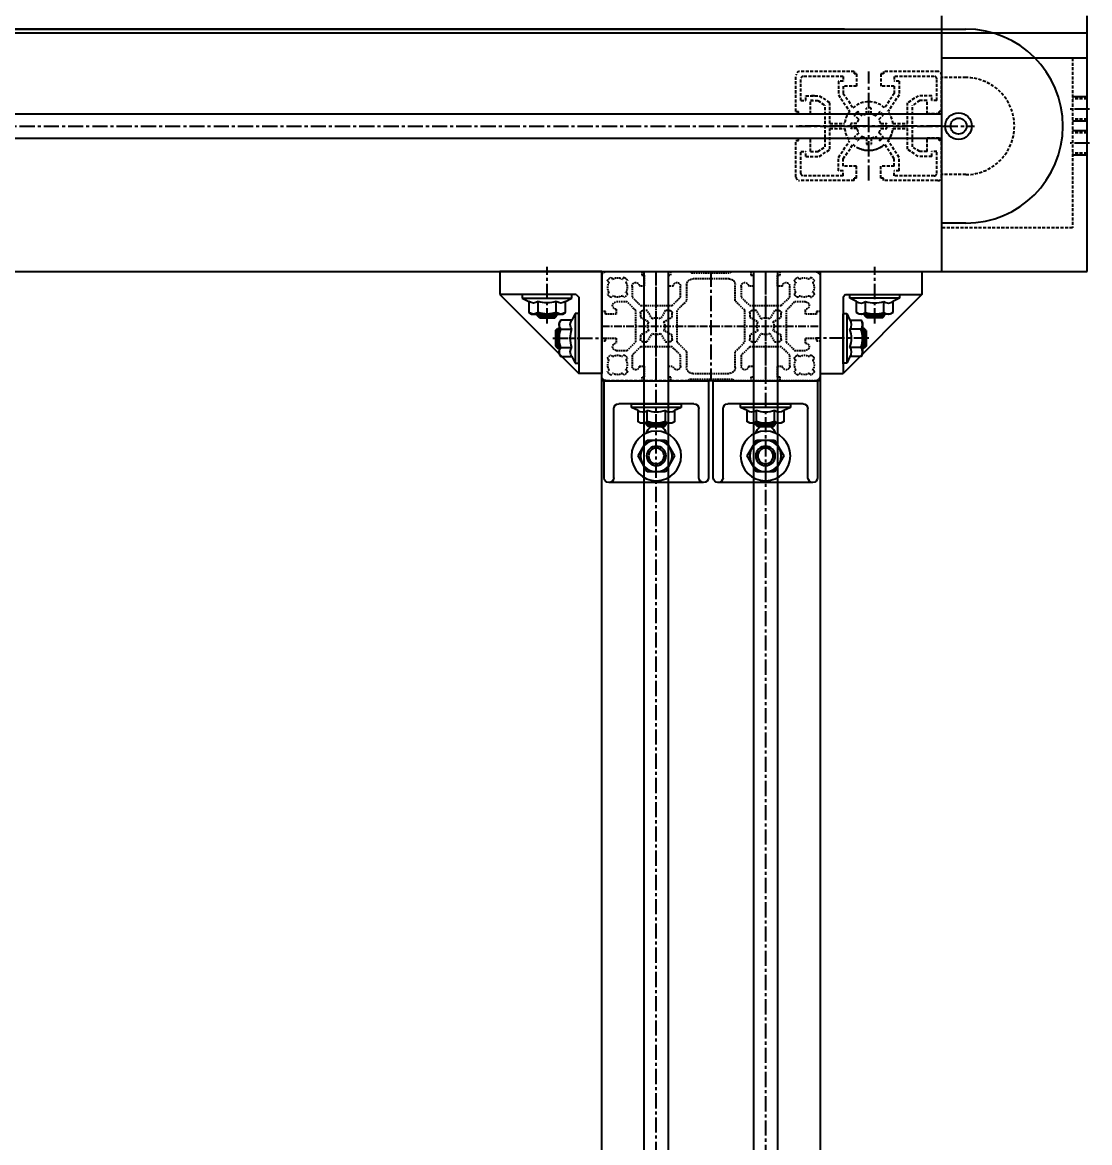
# Model space of a CAD drawing. Header units: inches. Extents: x 0 to 77285, y -118 to 40065.
# Drawn here: x 12523.8 to 12963.7, y 10181 to 10642.9 of the extents above; entities that cross this region are included whole.
import ezdxf

# ---------------------------------------------------------------- set-up
doc = ezdxf.new("R2010")
doc.units = ezdxf.units.IN
doc.header["$LTSCALE"] = 5
doc.header["$MEASUREMENT"] = 0
doc.linetypes.add('CENTER', pattern=[2, 1.25, -0.25, 0.25, -0.25])
doc.linetypes.add('HIDDEN', pattern=[0.375, 0.25, -0.125])
for name, color, linetype in [('11', 1, 'CENTER'), ('22', 2, 'HIDDEN'), ('44', 4, 'Continuous'), ('A', 8, 'Continuous'), ('B', 123, 'Continuous'), ('G', 231, 'Continuous'), ('T', 3, 'Continuous')]:
    doc.layers.add(name, color=color, linetype=linetype)
doc.styles.add('SCI', font='')
doc.styles.get('SCI').set_extended_font_data('Gulim')
doc.dimstyles.new('SCH', dxfattribs={"dimtxt": 2.5, "dimasz": 2, "dimexe": 1.25, "dimexo": 0.625, "dimtad": 1, "dimdec": 8, "dimtxsty": 'SCI', "dimcen": 2.5, "dimclrd": 4, "dimclre": 4, "dimclrt": 7, "dimadec": 8, "dimazin": 2, "dimtfac": 1, "dimtdec": 8, "dimtmove": 0, "dimatfit": 3, "dimfxl": 1, "dimarcsym": 0})

# ---------------------------------------------------------------- blocks, each defined once
blk = doc.blocks.new('E0104-20170619.11435441E')
for p, q in [((-30, 6), (-30, 21)), ((-6, 22.5), (-28.5, 22.5)), ((-28, 10.5), (-28, 19.5)), ((-10.5, 20.5), (-27, 20.5)), ((-10.5, 18.5), (-12.5, 18.5)), ((-12.5, 18.5), (-12.5, 12.89)), ((-10.5, 20.5), (-10.5, 18.5)), ((-6, 22.5), (-6, 21.5)), ((-5, 21.5), (-6, 21.5)), ((-5, 21.5), (-5, 16.5)), ((5, 21.5), (5, 16.5)), ((6, 21.5), (5, 21.5)), ((6, 22.5), (6, 21.5)), ((28.5, 22.5), (6, 22.5)), ((10.5, 20.5), (10.5, 18.5)), ((27, 20.5), (10.5, 20.5)), ((12.5, 18.5), (10.5, 18.5)), ((12.5, 18.5), (12.5, 12.89)), ((28, 10.5), (28, 19.5)), ((30, 6), (30, 21)), ((-10.5, 16.5), (-10.5, 13.5)), ((-5, 16.5), (-10.5, 16.5)), ((10.5, 16.5), (5, 16.5)), ((10.5, 16.5), (10.5, 13.5)), ((-28, 10.5), (-26, 10.5)), ((-26, 10.5), (-26, 12.5)), ((-26, 12.5), (-20.39, 12.5)), ((-22.39, 12.5), (-24.08, 12.5)), ((-23, 10.5), (-24.08, 10.5)), ((-24, 10.5), (-21, 10.5)), ((-24, 5), (-24, 10.5)), ((-21, 10.5), (-18, 8.5)), ((-20.39, 12.5), (-16, 9.57)), ((-16, 1), (-16, 9.57)), ((-12.5, 12.89), (-7.95, 6.07)), ((-10.5, 13.5), (-6.54, 7.56)), ((10.5, 13.5), (6.54, 7.56)), ((12.5, 12.89), (7.95, 6.07)), ((20.39, 12.5), (16, 9.57)), ((16, 1), (16, 9.57)), ((21, 10.5), (18, 8.5)), ((26, 12.5), (20.39, 12.5)), ((24, 10.5), (21, 10.5)), ((24, 5), (24, 10.5)), ((26, 10.5), (26, 12.5)), ((28, 10.5), (26, 10.5)), ((-30, 6), (-29, 6)), ((-29, 5), (-29, 6)), ((-29, 5), (-24, 5)), ((-18, -8.5), (-18, 8.5)), ((-2.76, 4.17), (-4.55, 5.96)), ((-1, 4.9), (-1, 7.43)), ((1, 4.9), (1, 7.43)), ((2.76, 4.17), (4.55, 5.96)), ((18, -8.5), (18, 8.5)), ((29, 5), (24, 5)), ((29, 5), (29, 6)), ((30, 6), (29, 6)), ((-16, 1), (-9.95, 1)), ((-4.9, 1), (-7.43, 1)), ((-4.17, 2.76), (-5.96, 4.55)), ((4.17, 2.76), (5.96, 4.55)), ((4.9, 1), (7.43, 1)), ((9.95, 1), (16, 1)), ((-16, -9.57), (-16, -1)), ((-16, -1), (-9.95, -1)), ((-4.9, -1), (-7.43, -1)), ((-4.17, -2.76), (-5.96, -4.55)), ((-2.76, -4.17), (-4.55, -5.96)), ((2.76, -4.17), (4.55, -5.96)), ((4.17, -2.76), (5.96, -4.55)), ((4.9, -1), (7.43, -1)), ((9.95, -1), (16, -1)), ((16, -9.57), (16, -1)), ((-30, -21), (-30, -6)), ((-30, -6), (-29, -6)), ((-29, -6), (-29, -5)), ((-29, -5), (-24, -5)), ((-24, -10.5), (-24, -5)), ((-21, -10.5), (-18, -8.5)), ((-12.5, -12.89), (-7.95, -6.07)), ((-10.5, -13.5), (-6.54, -7.56)), ((-1, -4.9), (-1, -7.43)), ((1, -4.9), (1, -7.43)), ((10.5, -13.5), (6.54, -7.56)), ((12.5, -12.89), (7.95, -6.07)), ((21, -10.5), (18, -8.5)), ((24, -10.5), (24, -5)), ((29, -5), (24, -5)), ((29, -6), (29, -5)), ((30, -6), (29, -6)), ((30, -21), (30, -6)), ((-28, -19.5), (-28, -10.5)), ((-28, -10.5), (-26, -10.5)), ((-26, -12.5), (-26, -10.5)), ((-26, -12.5), (-20.39, -12.5)), ((-24, -10.5), (-21, -10.5)), ((-20.39, -12.5), (-16, -9.57)), ((-12.5, -18.5), (-12.5, -12.89)), ((-10.5, -16.5), (-10.5, -13.5)), ((10.5, -16.5), (10.5, -13.5)), ((12.5, -18.5), (12.5, -12.89)), ((20.39, -12.5), (16, -9.57)), ((26, -12.5), (20.39, -12.5)), ((24, -10.5), (21, -10.5)), ((26, -12.5), (26, -10.5)), ((28, -10.5), (26, -10.5)), ((28, -19.5), (28, -10.5)), ((-5, -16.5), (-10.5, -16.5)), ((-5, -21.5), (-5, -16.5)), ((5, -21.5), (5, -16.5)), ((10.5, -16.5), (5, -16.5)), ((-6, -22.5), (-28.5, -22.5)), ((-10.5, -20.5), (-27, -20.5)), ((-10.5, -18.5), (-12.5, -18.5)), ((-10.5, -20.5), (-10.5, -18.5)), ((-6, -22.5), (-6, -21.5)), ((-5, -21.5), (-6, -21.5)), ((6, -21.5), (5, -21.5)), ((6, -22.5), (6, -21.5)), ((28.5, -22.5), (6, -22.5)), ((12.5, -18.5), (10.5, -18.5)), ((10.5, -20.5), (10.5, -18.5)), ((27, -20.5), (10.5, -20.5))]:
    blk.add_line(p, q)
for centre, radius, start, end in [((-28.5, 21), 1.5, 90, 180), ((-27, 19.5), 1, 90, 180), ((27, 19.5), 1, 0, 90), ((28.5, 21), 1.5, 0, 90), ((0, 0), 10, 49.1403, 130.8597), ((0, 0), 10, 142.644, 174.2608), ((0, 0), 7.5, 127.3377, 142.6623), ((0, 0), 5, 101.537, 123.463), ((0, 0), 7.5, 82.3377, 97.6623), ((0, 0), 5, 56.537, 78.463), ((0, 0), 7.5, 37.3377, 52.6623), ((0, 0), 10, 5.7392, 39.0281), ((0, 0), 10, 5.7392, 37.356), ((0, 0), 7.5, 172.3377, 187.6623), ((0, 0), 5, 146.537, 168.463), ((0, 0), 5, 11.537, 33.463), ((0, 0), 7.5, 352.3377, 7.6623), ((0, 0), 10, 185.7392, 217.356), ((0, 0), 7.5, 217.3377, 232.6623), ((0, 0), 5, 191.537, 213.463), ((0, 0), 5, 236.537, 258.463), ((0, 0), 5, 281.537, 303.463), ((0, 0), 5, 326.537, 348.463), ((0, 0), 7.5, 307.3377, 322.6623), ((0, 0), 10, 320.9719, 354.2608), ((0, 0), 10, 322.644, 354.2608), ((0, 0), 10, 229.1403, 309.2607), ((0, 0), 10, 243.4796, 310.8597), ((0, 0), 7.5, 262.3377, 277.6623), ((-28.5, -21), 1.5, 180, 270), ((-27, -19.5), 1, 180, 270), ((27, -19.5), 1, 270, 0), ((28.5, -21), 1.5, 270, 0)]:
    blk.add_arc(centre, radius, start, end)
at = {"layer": '11'}
for p, q in [((0, -22.5), (0, 22.5)), ((30, 0), (-30, 0))]:
    blk.add_line(p, q, dxfattribs=at)
blk = doc.blocks.new('A$Ce92c7978')
for p, q in [((-60, 105.5), (-60, 0)), ((-60, 105.5), (-60, 0)), ((-60, 105.5), (-60, 0)), ((-630, 98.5), (-60, 98.5)), ((-60, 98.5), (0, 98.5)), ((0, 0), (0, 98.5)), ((0, 88), (-60, 88)), ((0, 88), (-60, 88)), ((-630, 0), (-60, 0)), ((-60, 0), (0, 0))]:
    blk.add_line(p, q)
for radius in [5.5, 3.3]:
    blk.add_circle((-53, 60), radius)
at = {"layer": '11'}
for p, q in [((1, 67), (-7, 67)), ((-630, 60), (-60, 60)), ((-59.5, 60), (-46.5, 60)), ((1, 53), (-7, 53))]:
    blk.add_line(p, q, dxfattribs=at)
at = {"layer": '22'}
for p, q in [((-6, 88), (-6, 18)), ((-50, 80), (-60, 80)), ((0, 71.19), (-6, 71.19)), ((0, 62.81), (-6, 62.81)), ((0, 57.19), (-6, 57.19)), ((0, 48.81), (-6, 48.81)), ((-50, 40), (-60, 40)), ((-6, 18), (-60, 18))]:
    blk.add_line(p, q, dxfattribs=at)
blk.add_arc((-50, 60), 20, 270, 90, dxfattribs=at)
at = {"layer": 'A'}
for p, q in [((-630, 65), (-60, 65)), ((-630, 55), (-60, 55))]:
    blk.add_line(p, q, dxfattribs=at)
at = {"layer": 'B'}
for p, q in [((-630, 100), (-60, 100)), ((-60, 100), (-50, 100)), ((-50, 20), (-60, 20))]:
    blk.add_line(p, q, dxfattribs=at)
blk.add_arc((-50, 60), 40, 270, 90, dxfattribs=at)
at = {"layer": 'G'}
blk.add_line((0, 98.5), (0, 105.5), dxfattribs=at)
at = {"layer": 'T'}
for p, q in [((0, 72), (-6, 72)), ((0, 62), (-6, 62)), ((0, 58), (-6, 58)), ((0, 48), (-6, 48))]:
    blk.add_line(p, q, dxfattribs=at)
at = {"layer": '22'}
blk.add_blockref('E0104-20170619.11435441E', (-90, 60), dxfattribs=at)
blk = doc.blocks.new('A$C47db6cef')
at = {"ltscale": 0.506191}
for p, q in [((0, 43), (0, 28.5)), ((16.5, 45), (2, 45)), ((3.74, 42.67), (4.47, 41.95)), ((8.53, 41.95), (9.26, 42.67)), ((16.5, 43.5), (16.5, 45)), ((28.5, 45), (16.5, 45)), ((17.5, 43.5), (16.5, 43.5)), ((17.5, 39), (17.5, 43.5)), ((27.5, 43.5), (27.5, 39)), ((28.5, 43.5), (27.5, 43.5)), ((28.5, 45), (28.5, 43.5)), ((36.5, 45), (28.5, 45)), ((37, 44.5), (36.5, 45)), ((44.7, 44.5), (37, 44.5)), ((37.5, 42), (52.5, 42)), ((45, 44.2), (44.7, 44.5)), ((45.3, 44.5), (45, 44.2)), ((53, 44.5), (45.3, 44.5)), ((53.5, 45), (53, 44.5)), ((61.5, 45), (53.5, 45)), ((61.5, 43.5), (61.5, 45)), ((73.5, 45), (61.5, 45)), ((62.5, 43.5), (61.5, 43.5)), ((62.5, 39), (62.5, 43.5)), ((72.5, 43.5), (72.5, 39)), ((73.5, 43.5), (72.5, 43.5)), ((73.5, 45), (73.5, 43.5)), ((88, 45), (73.5, 45)), ((80.74, 42.67), (81.47, 41.95)), ((85.53, 41.95), (86.26, 42.67)), ((90, 28.5), (90, 43)), ((3.05, 40.53), (2.33, 41.26)), ((10.67, 41.26), (9.95, 40.53)), ((12.5, 34.5), (12.5, 39)), ((15.5, 39), (17.5, 39)), ((27.5, 39), (29.5, 39)), ((32.5, 39), (32.5, 34.5)), ((35, 33), (35, 39.5)), ((55, 39.5), (55, 33)), ((57.5, 34.5), (57.5, 39)), ((60.5, 39), (62.5, 39)), ((72.5, 39), (74.5, 39)), ((77.5, 39), (77.5, 34.5)), ((80.05, 40.53), (79.33, 41.26)), ((87.67, 41.26), (86.95, 40.53)), ((2.33, 35.74), (3.05, 36.47)), ((4.47, 35.05), (3.74, 34.33)), ((6, 32.5), (10.5, 32.5)), ((9.26, 34.33), (8.53, 35.05)), ((9.95, 36.47), (10.67, 35.74)), ((10.5, 32.5), (14, 29)), ((16, 31), (12.5, 34.5)), ((32.5, 34.5), (29, 31)), ((31, 29), (35, 33)), ((55, 33), (59, 29)), ((61, 31), (57.5, 34.5)), ((77.5, 34.5), (74, 31)), ((76, 29), (79.5, 32.5)), ((79.33, 35.74), (80.05, 36.47)), ((79.5, 32.5), (84, 32.5)), ((81.47, 35.05), (80.74, 34.33)), ((86.26, 34.33), (85.53, 35.05)), ((86.95, 36.47), (87.67, 35.74)), ((0, 28.5), (1.5, 28.5)), ((0, 28.5), (0, 16.5)), ((1.5, 28.5), (1.5, 27.5)), ((6, 27.5), (6, 29.5)), ((14, 29), (14, 22.8)), ((22.2, 31), (16, 31)), ((16, 26.25), (16, 28)), ((17, 29), (18.75, 29)), ((18.75, 29), (20.75, 25.53)), ((22.5, 30.7), (22.2, 31)), ((22.8, 31), (22.5, 30.7)), ((29, 31), (22.8, 31)), ((24.25, 25.53), (26.25, 29)), ((26.25, 29), (28, 29)), ((29, 28), (29, 26.25)), ((31, 16), (31, 29)), ((59, 29), (59, 16)), ((67.2, 31), (61, 31)), ((61, 26.25), (61, 28)), ((62, 29), (63.75, 29)), ((63.75, 29), (65.75, 25.53)), ((67.5, 30.7), (67.2, 31)), ((67.8, 31), (67.5, 30.7)), ((74, 31), (67.8, 31)), ((69.25, 25.53), (71.25, 29)), ((71.25, 29), (73, 29)), ((74, 28), (74, 26.25)), ((76, 22.8), (76, 29)), ((84, 29.5), (84, 27.5)), ((88.5, 28.5), (90, 28.5)), ((88.5, 27.5), (88.5, 28.5)), ((90, 16.5), (90, 28.5)), ((1.5, 27.5), (6, 27.5)), ((19.47, 24.25), (16, 26.25)), ((29, 26.25), (25.53, 24.25)), ((64.47, 24.25), (61, 26.25)), ((74, 26.25), (70.53, 24.25)), ((84, 27.5), (88.5, 27.5)), ((14, 22.8), (14.3, 22.5)), ((14.3, 22.5), (14, 22.2)), ((14, 22.2), (14, 16)), ((16, 18.75), (19.47, 20.75)), ((16, 17), (16, 18.75)), ((20.75, 19.47), (18.75, 16)), ((26.25, 16), (24.25, 19.47)), ((25.53, 20.75), (29, 18.75)), ((29, 18.75), (29, 17)), ((61, 18.75), (64.47, 20.75)), ((61, 17), (61, 18.75)), ((65.75, 19.47), (63.75, 16)), ((71.25, 16), (69.25, 19.47)), ((70.53, 20.75), (74, 18.75)), ((74, 18.75), (74, 17)), ((75.7, 22.5), (76, 22.8)), ((76, 22.2), (75.7, 22.5)), ((76, 16), (76, 22.2)), ((0, 16.5), (0, 2)), ((1.5, 16.5), (0, 16.5)), ((1.5, 17.5), (1.5, 16.5)), ((6, 17.5), (1.5, 17.5)), ((6, 15.5), (6, 17.5)), ((14, 16), (10.5, 12.5)), ((12.5, 10.5), (16, 14)), ((16, 14), (22.2, 14)), ((18.75, 16), (17, 16)), ((22.2, 14), (22.5, 14.3)), ((22.5, 14.3), (22.8, 14)), ((22.8, 14), (29, 14)), ((28, 16), (26.25, 16)), ((29, 14), (32.5, 10.5)), ((35, 12), (31, 16)), ((59, 16), (55, 12)), ((57.5, 10.5), (61, 14)), ((61, 14), (67.2, 14)), ((63.75, 16), (62, 16)), ((67.2, 14), (67.5, 14.3)), ((67.5, 14.3), (67.8, 14)), ((67.8, 14), (74, 14)), ((73, 16), (71.25, 16)), ((74, 14), (77.5, 10.5)), ((79.5, 12.5), (76, 16)), ((84, 17.5), (84, 15.5)), ((88.5, 17.5), (84, 17.5)), ((88.5, 16.5), (88.5, 17.5)), ((90, 16.5), (88.5, 16.5)), ((90, 2), (90, 16.5)), ((3.05, 8.53), (2.33, 9.26)), ((3.74, 10.67), (4.47, 9.95)), ((10.5, 12.5), (6, 12.5)), ((8.53, 9.95), (9.26, 10.67)), ((10.67, 9.26), (9.95, 8.53)), ((12.5, 6), (12.5, 10.5)), ((32.5, 10.5), (32.5, 6)), ((35, 5.5), (35, 12)), ((55, 12), (55, 5.5)), ((57.5, 6), (57.5, 10.5)), ((77.5, 10.5), (77.5, 6)), ((80.05, 8.53), (79.33, 9.26)), ((84, 12.5), (79.5, 12.5)), ((80.74, 10.67), (81.47, 9.95)), ((85.53, 9.95), (86.26, 10.67)), ((87.67, 9.26), (86.95, 8.53)), ((17.5, 6), (15.5, 6)), ((17.5, 1.5), (17.5, 6)), ((27.5, 6), (27.5, 1.5)), ((29.5, 6), (27.5, 6)), ((62.5, 6), (60.5, 6)), ((62.5, 1.5), (62.5, 6)), ((72.5, 6), (72.5, 1.5)), ((74.5, 6), (72.5, 6)), ((2, 0), (16.5, 0)), ((2.33, 3.74), (3.05, 4.47)), ((4.47, 3.05), (3.74, 2.33)), ((9.26, 2.33), (8.53, 3.05)), ((9.95, 4.47), (10.67, 3.74)), ((16.5, 1.5), (17.5, 1.5)), ((16.5, 0), (16.5, 1.5)), ((16.5, 0), (28.5, 0)), ((27.5, 1.5), (28.5, 1.5)), ((28.5, 1.5), (28.5, 0)), ((28.5, 0), (35.55, 0)), ((35.55, 0), (36.05, 0.5)), ((36.05, 0.5), (44.7, 0.5)), ((52.5, 3), (37.5, 3)), ((44.7, 0.5), (45, 0.8)), ((45, 0.8), (45.3, 0.5)), ((45.3, 0.5), (53.95, 0.5)), ((53.95, 0.5), (54.45, 0)), ((61.5, 1.5), (62.5, 1.5)), ((61.5, 0), (61.5, 1.5)), ((72.5, 1.5), (73.5, 1.5)), ((73.5, 1.5), (73.5, 0)), ((79.33, 3.74), (80.05, 4.47)), ((81.47, 3.05), (80.74, 2.33)), ((86.26, 2.33), (85.53, 3.05)), ((86.95, 4.47), (87.67, 3.74))]:
    blk.add_line(p, q, dxfattribs=at)
for p, q in [((54.45, 0), (61.5, 0)), ((61.5, 0), (73.5, 0)), ((73.5, 0), (88, 0))]:
    blk.add_line(p, q)
for centre, radius, start, end in [((2, 43), 2, 90, 180), ((6.5, 38.5), 5, 123.463, 146.537), ((6.5, 38.5), 4, 59.4775, 120.5225), ((6.5, 38.5), 5, 33.463, 56.537), ((37.5, 39.5), 2.5, 90, 180), ((52.5, 39.5), 2.5, 0, 90), ((83.5, 38.5), 5, 123.463, 146.537), ((83.5, 38.5), 4, 59.4775, 120.5225), ((83.5, 38.5), 5, 33.463, 56.537), ((88, 43), 2, 0, 90), ((6.5, 38.5), 4, 149.4775, 210.5225), ((6.5, 38.5), 4, 329.4775, 30.5225), ((14, 39), 1.5, 0, 180), ((31, 39), 1.5, 0, 180), ((59, 39), 1.5, 0, 180), ((76, 39), 1.5, 0, 180), ((83.5, 38.5), 4, 149.4775, 210.5225), ((83.5, 38.5), 4, 329.4775, 30.5225), ((6.5, 38.5), 5, 213.463, 236.537), ((6.5, 38.5), 4, 239.4775, 300.5225), ((6, 31), 1.5, 90, 270), ((6.5, 38.5), 5, 303.463, 326.537), ((83.5, 38.5), 5, 213.463, 236.537), ((83.5, 38.5), 4, 239.4775, 300.5225), ((84, 31), 1.5, 270, 90), ((83.5, 38.5), 5, 303.463, 326.537), ((17, 28), 1, 90, 180), ((28, 28), 1, 0, 90), ((62, 28), 1, 90, 180), ((73, 28), 1, 0, 90), ((22.5, 22.5), 3.5, 150, 210), ((22.5, 22.5), 3.5, 60, 120), ((22.5, 22.5), 3.5, 330, 30), ((67.5, 22.5), 3.5, 150, 210), ((67.5, 22.5), 3.5, 60, 120), ((67.5, 22.5), 3.5, 330, 30), ((22.5, 22.5), 3.5, 240, 300), ((67.5, 22.5), 3.5, 240, 300), ((6, 14), 1.5, 90, 270), ((17, 17), 1, 180, 270), ((28, 17), 1, 270, 0), ((62, 17), 1, 180, 270), ((73, 17), 1, 270, 0), ((84, 14), 1.5, 270, 90), ((6.5, 6.5), 5, 123.463, 146.537), ((6.5, 6.5), 4, 59.4775, 120.5225), ((6.5, 6.5), 5, 33.463, 56.537), ((83.5, 6.5), 5, 123.463, 146.537), ((83.5, 6.5), 4, 59.4775, 120.5225), ((83.5, 6.5), 5, 33.463, 56.537), ((6.5, 6.5), 4, 149.4775, 210.5225), ((6.5, 6.5), 4, 329.4775, 30.5225), ((14, 6), 1.5, 180, 0), ((31, 6), 1.5, 180, 0), ((37.5, 5.5), 2.5, 180, 270), ((52.5, 5.5), 2.5, 270, 0), ((59, 6), 1.5, 180, 0), ((76, 6), 1.5, 180, 0), ((83.5, 6.5), 4, 149.4775, 210.5225), ((83.5, 6.5), 4, 329.4775, 30.5225), ((2, 2), 2, 180, 270), ((6.5, 6.5), 5, 213.463, 236.537), ((6.5, 6.5), 4, 239.4775, 300.5225), ((6.5, 6.5), 5, 303.463, 326.537), ((83.5, 6.5), 5, 213.463, 236.537), ((83.5, 6.5), 4, 239.4775, 300.5225), ((83.5, 6.5), 5, 303.463, 326.537), ((88, 2), 2, 270, 0)]:
    blk.add_arc(centre, radius, start, end, dxfattribs=at)
at = {"layer": '11', "ltscale": 0.506191}
for p, q in [((22.5, 45), (22.5, 0)), ((67.5, 0), (67.5, 45)), ((90, 22.5), (0, 22.5))]:
    blk.add_line(p, q, dxfattribs=at)
at = {"layer": '11'}
blk.add_line((45, 45), (45, 0), dxfattribs=at)
at = {"layer": 'A', "ltscale": 0.506191}
for p, q in [((0, 45), (0, 43)), ((2, 45), (0, 45)), ((53.5, 45), (36.5, 45)), ((90, 45), (88, 45)), ((90, 43), (90, 45)), ((0, 2), (0, 0)), ((0, 0), (2, 0)), ((35.55, 0), (54.45, 0)), ((90, 0), (90, 2))]:
    blk.add_line(p, q, dxfattribs=at)
at = {"layer": 'A'}
blk.add_line((88, 0), (90, 0), dxfattribs=at)
blk = doc.blocks.new('af!@$!2^^&&@$aD읾ㅇㄹA$C5BB358B1')
for p, q in [((1.74, 42), (43.74, 42)), ((1.74, 42), (1.74, 0)), ((43.74, 42), (43.74, 32.5)), ((12.24, 32.5), (11.24, 31.5)), ((43.74, 32.5), (11.24, 0)), ((12.24, 32.5), (43.74, 32.5)), ((13.99, 32.5), (34.49, 32.5)), ((13.99, 31), (13.99, 32.5)), ((34.49, 32.5), (34.49, 31)), ((11.24, 31.5), (11.24, 0)), ((34.49, 31), (13.99, 31)), ((16.73, 29.7), (13.99, 31)), ((16.73, 25.11), (16.73, 29.7)), ((20.48, 25.14), (20.48, 29.7)), ((27.99, 25.14), (27.99, 29.7)), ((34.49, 31), (31.74, 29.7)), ((31.74, 29.7), (31.74, 25.11)), ((11.24, 24.75), (12.74, 24.75)), ((11.24, 4.04), (11.24, 24.54)), ((12.74, 24.75), (12.74, 4.25)), ((12.74, 24.75), (14.04, 22.01)), ((17.79, 24.5), (16.73, 25.11)), ((30.68, 24.5), (17.79, 24.5)), ((20.24, 23.8), (20.24, 24.5)), ((28.24, 23.8), (20.24, 23.8)), ((21.04, 23), (20.24, 23.8)), ((27.44, 23), (28.24, 23.8)), ((28.24, 23.8), (28.24, 24.5)), ((31.74, 25.11), (30.68, 24.5)), ((14.04, 22.01), (18.63, 22.01)), ((18.63, 22.01), (19.24, 20.94)), ((19.24, 20.94), (19.24, 8.06)), ((19.94, 18.5), (19.24, 18.5)), ((19.94, 18.5), (19.94, 10.5)), ((20.74, 17.7), (19.94, 18.5)), ((27.44, 23), (21.04, 23)), ((18.59, 18.25), (14.04, 18.25)), ((20.74, 17.7), (20.74, 11.3)), ((18.59, 10.75), (14.04, 10.75)), ((19.94, 10.5), (19.24, 10.5)), ((20.74, 11.3), (19.94, 10.5)), ((14.04, 6.99), (12.74, 4.25)), ((18.63, 6.99), (14.04, 6.99)), ((19.24, 8.06), (18.63, 6.99)), ((12.74, 4.25), (11.24, 4.25)), ((1.74, 0), (11.24, 0))]:
    blk.add_line(p, q)
for centre, radius, start, end in [((18.61, 32.11), 3.06, 232.1211, 307.8789), ((24.24, 40.32), 11.26, 250.5288, 289.4712), ((29.87, 32.11), 3.06, 232.1211, 307.8789), ((18.61, 27.56), 3.06, 232.1211, 307.8789), ((24.24, 35.76), 11.26, 250.5288, 289.4712), ((29.87, 27.56), 3.06, 232.1211, 307.8789), ((11.62, 20.13), 3.06, 322.1211, 37.8789), ((16.18, 20.13), 3.06, 322.1211, 37.8789), ((3.42, 14.5), 11.26, 340.5288, 19.4712), ((7.98, 14.5), 11.26, 340.5288, 19.4712), ((11.62, 8.87), 3.06, 322.1211, 37.8789), ((16.18, 8.87), 3.06, 322.1211, 37.8789)]:
    blk.add_arc(centre, radius, start, end)
at = {"layer": '11'}
for p, q in [((24.24, 20.66), (24.24, 44.03)), ((21.83, 14.5), (0, 14.5))]:
    blk.add_line(p, q, dxfattribs=at)
blk = doc.blocks.new('A$C632A6005')
for p, q in [((-21.5, 0), (-21.5, -40)), ((21.5, 0), (-21.5, 0)), ((21.5, -40.1), (21.5, 0)), ((-17.5, -40), (-17.5, -11.5)), ((-15.5, -9.5), (15.5, -9.5)), ((10.25, -9.5), (-10.25, -9.5)), ((-10.25, -9.5), (-10.25, -11)), ((-10.25, -11), (10.25, -11)), ((-10.25, -11), (-7.51, -12.3)), ((-7.51, -12.3), (-7.51, -16.89)), ((-3.75, -16.86), (-3.75, -12.3)), ((3.76, -16.86), (3.76, -12.3)), ((7.51, -12.3), (10.25, -11)), ((7.51, -16.89), (7.51, -12.3)), ((10.25, -11), (10.25, -9.5)), ((17.5, -40), (17.5, -11.5)), ((-7.51, -16.89), (-6.44, -17.5)), ((-6.44, -17.5), (6.45, -17.5)), ((-4, -18.2), (-4, -17.5)), ((-4, -18.2), (4, -18.2)), ((-3.2, -19), (-4, -18.2)), ((3.2, -19), (4, -18.2)), ((4, -18.2), (4, -17.5)), ((6.45, -17.5), (7.51, -16.89)), ((-3.2, -19), (3.2, -19)), ((-3.75, -24.5), (-7.5, -31)), ((3.75, -24.5), (-3.75, -24.5)), ((7.51, -31), (3.75, -24.5)), ((-7.5, -31), (-3.75, -37.5)), ((3.75, -37.5), (7.51, -31)), ((-3.75, -37.5), (3.75, -37.5)), ((-19.5, -42), (19.6, -42))]:
    blk.add_line(p, q)
for radius in [10.25, 6.5, 4, 3.2]:
    blk.add_circle((0, -31), radius)
for centre, radius, start, end in [((-15.5, -11.5), 2, 90, 180), ((-5.63, -9.89), 3.06, 232.1211, 307.8789), ((0, -1.68), 11.26, 250.5288, 289.4712), ((5.63, -9.89), 3.06, 232.1211, 307.8789), ((15.5, -11.5), 2, 0, 90), ((-5.63, -14.44), 3.06, 232.1211, 307.8789), ((0, -6.24), 11.26, 250.5288, 289.4712), ((5.63, -14.44), 3.06, 232.1211, 307.8789), ((0, -22.5), 4.1, 121.3886, 166.7272), ((0, -22.5), 4.1, 13.2728, 58.6114), ((-19.5, -40), 2, 180, 270), ((-19.5, -40), 2, 270, 0), ((19.5, -40), 2, 180, 270), ((19.6, -40.1), 1.9, 270, 0)]:
    blk.add_arc(centre, radius, start, end)
blk = doc.blocks.new('A$C916a343e')
for p, q in [((-45, 0), (45, 0)), ((-45, -715, 0), (-45, 0)), ((45, 0), (45, -715, 0))]:
    blk.add_line(p, q)
at = {"layer": '11'}
for p, q in [((-22.5, -715, 0), (-22.5, 0)), ((22.5, 0), (22.5, -715, 0))]:
    blk.add_line(p, q, dxfattribs=at)
at = {"layer": 'A'}
for p, q in [((-27.5, -715, 0), (-27.5, 0)), ((-17.5, -715, 0), (-17.5, 0)), ((17.5, 0), (17.5, -715, 0)), ((27.5, 0), (27.5, -715, 0))]:
    blk.add_line(p, q, dxfattribs=at)
at = {"layer": '22', "xscale": -1}
blk.add_blockref('A$C47db6cef', (45, -45), dxfattribs=at)
at = {"layer": '44', "extrusion": (0, 0, -1), "zscale": -1}
blk.add_blockref('af!@$!2^^&&@$aD읾ㅇㄹA$C5BB358B1', (43.26, -42), dxfattribs=at)
at = {"layer": '44', "extrusion": (0, 0, -1), "xscale": -1, "zscale": -1}
blk.add_blockref('af!@$!2^^&&@$aD읾ㅇㄹA$C5BB358B1', (-43.26, -42), dxfattribs=at)
at = {"layer": '44', "xscale": -1}
for p in [(-22.5, -45), (22.5, -45)]:
    blk.add_blockref('A$C632A6005', p, dxfattribs=at)
blk = doc.blocks.new('*D558')
at = {"color": 4, "lineweight": -2, "transparency": 16777216}
for p, q in [((12862.65, 10640.13), (11506.5, 10640.13)), ((11606.5, 10480.13), (11606.5, 9880.13)), ((12012.65, 9720.13), (11506.5, 9720.13))]:
    blk.add_line(p, q, dxfattribs=at)
at = {"color": 4, "transparency": 16777216}
for points in [[(11579.84, 10480.13), (11633.17, 10480.13), (11606.5, 10640.13)], [(11579.84, 9880.13), (11633.17, 9880.13), (11606.5, 9720.13)]]:
    blk.add_solid(points, dxfattribs=at)
at = {"layer": 'Defpoints', "color": 0, "transparency": 16777216}
for p in [(12912.65, 10640.13), (11606.5, 9720.13), (12062.65, 9720.13)]:
    blk.add_point(p, dxfattribs=at)
at = {"color": 7, "transparency": 16777216, "insert": (11453.97, 10180.13), "char_height": 200, "attachment_point": 5, "rotation": 90, "style": 'SCI'}
blk.add_mtext('920', dxfattribs=at)

msp = doc.modelspace()

# ---------------------------------------------------------------- block references
for name, p in [('A$Ce92c7978', (12962.6504291, 10540.13160737)), ('A$C916a343e', (12807.57981704, 10540.13160737))]:
    msp.add_blockref(name, p)

# ---------------------------------------------------------------- dimensions: what is measured, and where the dimension line sits
dim = msp.add_linear_dim(base=(11606.504822387, 9720.1316073747), p1=(12912.6504290972, 10640.1316073747), p2=(12062.6504290972, 9720.1316073747), angle=90, dimstyle='SCH', override={"dimscale": 80})
dim.commit()
dim.dimension.update_dxf_attribs({"geometry": '*D558', "text_midpoint": (11453.9748623337, 10180.1316073747)})

doc.saveas('drawing.dxf')
